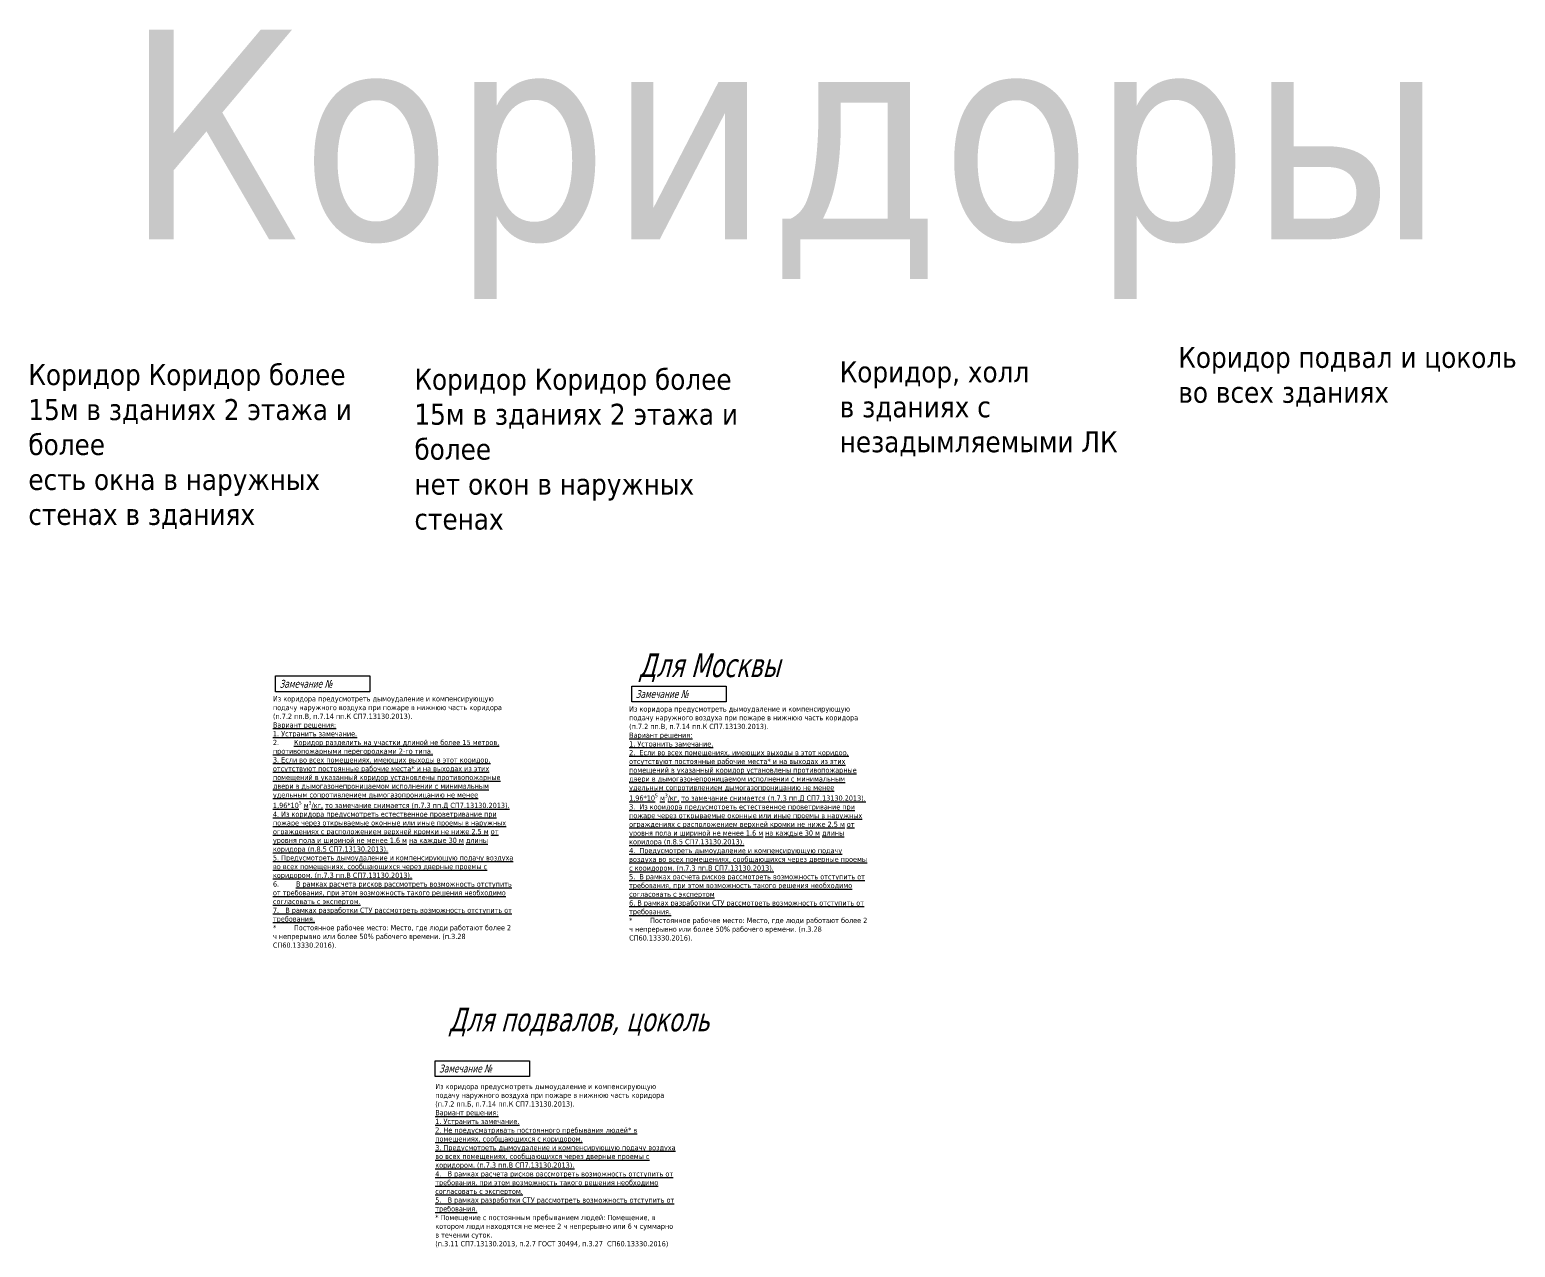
# Model space of a CAD drawing. Header units: millimetres. Extents: x -783640 to 8156175, y -1575894 to 1845315.
# Drawn here: x 1971246 to 2141293, y 393305 to 532710 of the extents above; entities that cross this region are included whole.
import ezdxf

# ---------------------------------------------------------------- set-up
doc = ezdxf.new("R2010")
doc.units = ezdxf.units.MM
doc.layers.add('экспертиза ДУ', color=1, linetype='Continuous', lineweight=0)
doc.layers.add('экспертиза ДУ пояснения', color=6, linetype='Continuous', lineweight=0)
doc.styles.add('ЭКСПЕРТИЗА', font='tahoma.ttf')

msp = doc.modelspace()

# ---------------------------------------------------------------- linework, layer by layer
at = {"layer": 'экспертиза ДУ', "lineweight": 0}
for points in [[(1999394, 458719), (2010194, 458719), (2010194, 456919), (1999394, 456919), (1999394, 458719)], [(2040164, 457551), (2050964, 457551), (2050964, 455751), (2040164, 455751), (2040164, 457551)], [(2017659, 414672), (2028459, 414672), (2028459, 412872), (2017659, 412872), (2017659, 414672)]]:
    msp.add_lwpolyline(points, dxfattribs=at)

# ---------------------------------------------------------------- texts
at = {"layer": 'экспертиза ДУ', "lineweight": 0, "style": 'ЭКСПЕРТИЗА', "oblique": 14.99998, "width": 0.8}
for s, height, p in [('Для Москвы', 2700, (2040946, 458592)), ('Замечание №', 900, (1999844, 457369)), ('Замечание №', 900, (2040614, 456201)), ('Для подвалов, цоколь', 2700, (2019199, 418038)), ('Замечание №', 900, (2018109, 413322))]:
    msp.add_text(s, height=height, dxfattribs=at).set_placement(p)
at = {"layer": 'экспертиза ДУ', "color": 6, "ltscale": 100, "char_height": 600, "width": 26264.8, "attachment_point": 1, "style": 'ЭКСПЕРТИЗА'}
for s, insert in [('\\A1;{\\C256;Из коридора предусмотреть дымоудаление и компенсирующую подачу наружного воздуха при пожаре в нижнюю часть коридора (п.7.2 пп.В, п.7.14 пп.К СП7.13130.2013).\\P\\L\\C6;Вариант решения:\\P1. Устранить замечание.\\P\\l2.^I\\LКоридор разделить на участки длиной не более 15 метров, противопожарными перегородками 2-го типа.\\P3. Если во всех помещениях, имеющих выходы в этот коридор, отсутствуют постоянные рабочие места* и на выходах из этих помещений в указанный коридор установлены противопожарные двери в дымогазонепроницаемом исполнении с минимальным удельным сопротивлением дымогазопроницанию не менее 1,96*10\\H0.7x;\\S5^ ;\\H1.42857x;\\~м\\H0.7x;\\S3^ ;\\H1.42857x;/кг, то замечание снимается (п.7.3 пп.Д СП7.13130.2013).\\P4. Из коридора предусмотреть естественное проветривание при пожаре через\\A0; открываемые оконные или иные проемы в наружных ограждениях с расположением верхней кромки не ниже 2.5\\~м от уровня пола и шириной не менее 1.6\\~м на каждые 30\\~м длины коридора (п.8.5 СП7.13130.2013).\\P5. Предусмотреть дымоудаление и компенсирующую подачу воздуха во всех помещениях, сообщающихся через дверные проемы с коридором.\\A1;\\H1.00002x; \\A0;\\H0.99998x;(п.7.3 пп.В СП7.13130.2013).\\P\\l\\C2;6.^I\\L В рамках расчета рисков рассмотреть возможность отступить от требования, при этом возможность такого решения необходимо согласовать с экспертом.\\H0.91667x;\\l\\P\\H1.09091x;\\L7.   В рамках разработки СТУ рассмотреть возможность отступить от требования. \\A1;\\H0.99999x;\\C6;\\P\\A0;\\H0.99988x;\\l*^IПостоянное ра\\H1.00012x;бочее место: Место, где люди работают более 2 ч непрерывно или более 50% рабочего времени. (п.3.28 СП60.13330.2016).}', (1999089, 456406)), ('\\A1;{\\C256;Из коридора предусмотреть дымоудаление и компенсирующую подачу наружного воздуха при пожаре в нижнюю часть коридора (п.7.2 пп.Б, п.7.14 пп.К СП7.13130.2013).\\P\\L\\C6;Вариант решения:\\P1. Устранить замечание.\\P2. Не предусматривать постоянного пребывания людей* в помещениях, сообщающихся с коридором.\\P\\A0;3. Предусмотреть дымоудаление и компенсирующую подачу воздуха во всех помещениях, сообщающихся через дверные проемы с коридором.\\A1;\\H1.00002x; \\A0;\\H0.99998x;(п.7.3 пп.В СП7.13130.2013).\\P4.   В рамках расчета рисков рассмотреть возможность отступить от требования, при этом возможность такого решения необходимо согласовать с экспертом.\\H0.91667x;\\l\\P\\H1.09091x;\\L5.   В рамках разработки СТУ рассмотреть возможность отступить от требования. \\A1;\\P\\pi1420.002;}* Помещение с постоянным пребыванием людей: {\\A0;Помещение, в котором люди находятся не менее 2 ч непрерывно или 6 ч суммарно в течении суток.\\P\\pi0;}(п.3.11 {\\A0;СП7.13130.2013,} п.2.7 ГОСТ 30494, п.3.27  СП60.13330.2016)', (2017667, 412017))]:
    msp.add_mtext(s, dxfattribs=dict(at, insert=insert))
at = {"layer": 'экспертиза ДУ', "ltscale": 100, "insert": (2039858, 455239), "char_height": 600, "width": 26264.8, "attachment_point": 1, "style": 'ЭКСПЕРТИЗА'}
msp.add_mtext('\\A1;Из коридора предусмотреть дымоудаление и компенсирующую подачу наружного воздуха при пожаре в нижнюю часть коридора (п.7.2 пп.В, п.7.14 пп.К СП7.13130.2013).\\P{\\L\\C6;Вариант решения:\\P1. Устранить замечание.\\P2.  Если во всех помещениях, имеющих выходы в этот коридор, отсутствуют постоянные рабочие места* и на выходах из этих помещений в указанный коридор установлены противопожарные двери в дымогазонепроницаемом исполнении с минимальным удельным сопротивлением дымогазопроницанию не менее 1,96*10\\H0.7x;\\S5^ ;\\H1.42857x;\\~м\\H0.7x;\\S3^ ;\\H1.42857x;/кг, то замечание снимается (п.7.3 пп.Д СП7.13130.2013).\\P3.  Из коридора предусмотреть естественное проветривание при пожаре через\\A0; открываемые оконные или иные проемы в наружных ограждениях с расположением верхней кромки не ниже 2.5\\~м от уровня пола и шириной не менее 1.6\\~м на каждые 30\\~м длины коридора (п.8.5 СП7.13130.2013).\\P4.  Предусмотреть дымоудаление и компенсирующую подачу воздуха во всех помещениях, сообщающихся через дверные проемы с коридором.\\A1;\\H1.00002x; \\A0;\\H0.99998x;(п.7.3 пп.В СП7.13130.2013).\\P\\H1x;\\C2;5.  В рамках расчета рисков рассмотреть возможность отступить от требования, при этом возможность такого решения необходимо согласовать с экспертом\\H1x;\\P6. В рамках разработки СТУ рассмотреть возможность отступить от требования. \\A1;\\H0.99999x;\\P\\A0;\\H0.99988x;\\l\\C6;*^IПостоянное ра\\H1.00012x;бочее место: Место, где люди работают более 2 ч непрерывно или более 50% рабочего времени. (п.3.28 СП60.13330.2016).}', dxfattribs=at)
at = {"layer": 'экспертиза ДУ пояснения', "color": 2, "lineweight": 0, "attachment_point": 1, "style": 'ЭКСПЕРТИЗА'}
for s, insert, char_height, width in [('\\A1;Коридоры', (1982135, 532710, 0), 24000, 385907.49), ('Коридор подвал и цоколь\\P{\\C30;во всех зданиях}', (2102720, 496397, 0), 2400, 41574.45), ('Коридор Коридор более 15м {\\A1;в зданиях 2 этажа и более}\\P{\\C30;есть окна в наружных стенах \\A1;в зданиях}', (1971091, 494419, 0), 2400, 41574.45), ('Коридор Коридор более 15м {\\A1;в зданиях 2 этажа и более}\\P{\\C30;нет окон в наружных стенах }', (2015282, 493884, 0), 2400, 37383.88), ('Коридор, холл\\P{\\C30;в зданиях с незадымляемыми ЛК}', (2063963, 494737, 0), 2400, 41574.45)]:
    msp.add_mtext(s, dxfattribs=dict(at, insert=insert, char_height=char_height, width=width))

doc.saveas('drawing.dxf')
